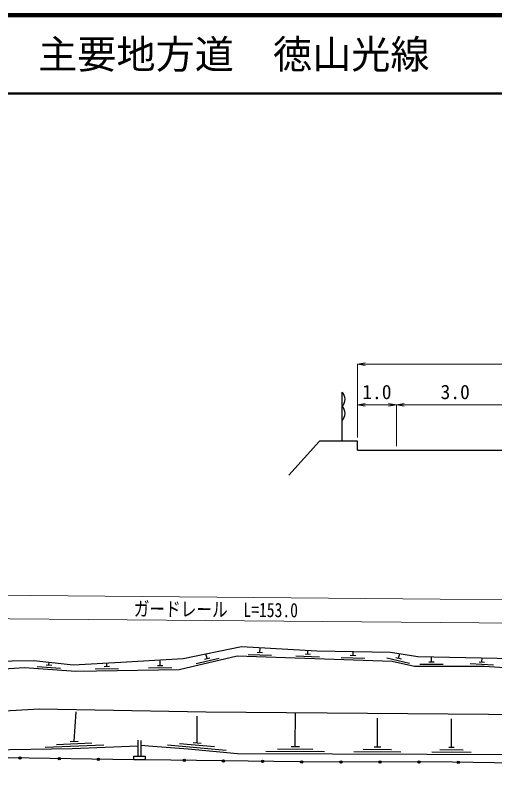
# Model space of a CAD drawing. Units: millimetres at full size, sheet at 1:1000, with parts at other scales. Extents: x 40000 to 680000, y 20000 to 380000.
# Drawn here: x 213288 to 274581, y 283230 to 380000 of the extents above; entities that cross this region are included whole.
import ezdxf
from ezdxf.enums import TextEntityAlignment as Align

# ---------------------------------------------------------------- set-up
doc = ezdxf.new("R2010")
doc.units = ezdxf.units.MM
doc.header["$LTSCALE"] = 1000
for name, color, linetype, lineweight in [('M-BGD', 7, 'Continuous', 25), ('M-STR-HTXT', 7, 'Continuous', 13), ('M-TTL', 2, 'Continuous', 140), ('M-TTL-LINE', 7, 'Continuous', 50)]:
    doc.layers.add(name, color=color, linetype=linetype, lineweight=lineweight)
doc.layers.add('M-TTL-TXT', color=7, linetype='Continuous')
doc.styles.add('ＭＳ ゴシック', font='')
doc.styles.get('ＭＳ ゴシック').set_extended_font_data('MS Gothic')

# ---------------------------------------------------------------- blocks, each defined once
blk = doc.blocks.new('open_arrow')
at = {"color": 0, "linetype": 'Continuous', "lineweight": -2}
blk.add_lwpolyline([(7.5, 1.25), (0, 0), (7.5, -1.25)], dxfattribs=at)

msp = doc.modelspace()

# ---------------------------------------------------------------- hatches: boundary and pattern name
at = {"layer": 'M-BGD'}
for points in [[(214075, 285122, -1), (213775, 285126, -0.41421), (213927, 285274, -0.41421)], [(219074, 285046, -1), (218774, 285051, -0.41421), (218926, 285198, -0.41421)], [(224074, 284971, -1), (223774, 284975, -0.41421), (223926, 285123, -0.41421)], [(235056, 284830, -1), (234756, 284835, -0.41421), (234908, 284982, -0.41421)], [(240056, 284758, -1), (239756, 284763, -0.41421), (239908, 284911, -0.41421)], [(245055, 284687, -1), (244755, 284691, -0.41421), (244907, 284839, -0.41421)], [(250055, 284620, -1), (249755, 284621, -0.41421), (249905, 284770, -0.41421)], [(255055, 284612, -1), (254755, 284612, -0.41421), (254905, 284762, -0.41421)], [(260055, 284603, -1), (259755, 284604, -0.41421), (259905, 284753, -0.41421)], [(265055, 284595, -1), (264755, 284595, -0.41421), (264905, 284745, -0.41421)], [(270055, 284574, -1), (269755, 284578, -0.41421), (269907, 284726, -0.41421)]]:
    msp.add_hatch(color=256, dxfattribs=at).paths.add_polyline_path(points)

# ---------------------------------------------------------------- linework, layer by layer
for p, q in [((255051, 325571), (255051, 331835)), ((244557, 298616), (244577, 299216)), ((237810, 297839), (237673, 298430)), ((243048, 298365), (246047, 298268)), ((244208, 298628), (244907, 298605)), ((249171, 298166), (252169, 298068)), ((250330, 298428), (251030, 298405)), ((250680, 298416), (250694, 298863)), ((256109, 298239), (256808, 298216)), ((256459, 298228), (256475, 298731)), ((262291, 297886), (262426, 298465)), ((217608, 297007), (217633, 297357)), ((225001, 296831), (224993, 297262)), ((231811, 296954), (231798, 297660)), ((236416, 297209), (239339, 297885)), ((237469, 297760), (238151, 297918)), ((254950, 297977), (257948, 297879)), ((260762, 297935), (263684, 297254)), ((261950, 297966), (262632, 297807)), ((264977, 297103), (267977, 297101)), ((266127, 297402), (266827, 297402)), ((266477, 297402), (266477, 298037)), ((271413, 297176), (274408, 297018)), ((272577, 297415), (273276, 297378)), ((272926, 297397), (272953, 297905)), ((216091, 296815), (219083, 296601)), ((217259, 297032), (217957, 296982)), ((223507, 296504), (226506, 296558)), ((224651, 296825), (225351, 296838)), ((230316, 296627), (233316, 296682)), ((231461, 296948), (232161, 296961)), ((220828, 287255), (221071, 291024)), ((236553, 287077), (236561, 290464)), ((249075, 286576), (249096, 290917)), ((259575, 286532), (259590, 290221)), ((269053, 286493), (269059, 290129)), ((217105, 286506), (224599, 286805)), ((218592, 286865), (223088, 287045)), ((220303, 287234), (221353, 287276)), ((228988, 285362), (229003, 287383)), ((229388, 285362), (229403, 287380)), ((232765, 286817), (240234, 286142)), ((234286, 286981), (238767, 286576)), ((236031, 287124), (237076, 287030)), ((248550, 286579), (249600, 286574)), ((259155, 286534), (259995, 286531)), ((268703, 286494), (269403, 286491)), ((245322, 285992), (252822, 285961)), ((246824, 286286), (251324, 286267)), ((256572, 285945), (262572, 285920)), ((257773, 286240), (261373, 286225)), ((266550, 285903), (271550, 285882)), ((267551, 286199), (270551, 286186))]:
    msp.add_line(p, q, dxfattribs=at)
for points in [[(253091, 325571), (252182, 325571), (248258, 321246)], [(257010, 324445), (257010, 325571), (253091, 325571)], [(257010, 324445), (262010, 324445), (277010, 324445), (292010, 324445), (294510, 324445)], [(163340, 296426), (168344, 296866), (215691, 297561), (220722, 297033), (226778, 297358), (234754, 297838), (242215, 299352), (251844, 298797), (261268, 298663), (264732, 298073), (274860, 297866), (281927, 297517), (297150, 296444), (317504, 292107)], [(317493, 290946), (297465, 294938), (289636, 295754), (273207, 296797), (264293, 296804), (261459, 297464), (241649, 298111), (234242, 296398), (221044, 296160), (214486, 296629), (196327, 295512), (181890, 295002), (167378, 294705), (163091, 293785)], [(162999, 292798), (164305, 289509), (172842, 287414), (173705, 286475), (189879, 286200), (202059, 286060), (220584, 286344), (228998, 286680)], [(162999, 292798), (165146, 291262), (171085, 289851), (175647, 288113), (184667, 288643), (193968, 289856), (198381, 290376), (216394, 291389), (237633, 291009), (289258, 290593), (298548, 291223), (304937, 290117), (311461, 288215), (317460, 287657)], [(229398, 286746), (230343, 286672), (235382, 286279), (241715, 285707), (278050, 285555), (307367, 284714), (317426, 284189)], [(228449, 284904), (212376, 285147), (197096, 285318), (163928, 285733)], [(317417, 283230), (295191, 283903), (285103, 284333), (269177, 284588), (249641, 284621), (229907, 284904)]]:
    msp.add_lwpolyline(points, dxfattribs=at)
msp.add_lwpolyline([(228449, 285362), (229907, 285362), (229907, 284904), (228449, 284904)], close=True, dxfattribs=at)
for centre in [(213925, 285124), (218924, 285048), (223924, 284973), (234906, 284832), (239906, 284761), (244905, 284689), (249905, 284620), (254905, 284612), (259905, 284603), (264905, 284595), (269905, 284576)]:
    msp.add_circle(centre, 150, dxfattribs=at)
for centre in [(254246, 330937), (254246, 329142)]:
    msp.add_arc(centre, 1206, 311.87413, 48.12587, dxfattribs=at)
at = {"layer": 'M-STR-HTXT'}
for p, q in [((257010, 326071), (257010, 335431)), ((257010, 335430), (308010, 335430)), ((257010, 330223), (262010, 330223)), ((262010, 324945), (262010, 330224)), ((262010, 330223), (277010, 330223))]:
    msp.add_line(p, q, dxfattribs=at)
for points in [[(67824, 307429), (167616, 306296), (267607, 305431), (317639, 304998)], [(164142, 303336), (167586, 303297), (267581, 302431), (317609, 301998)]]:
    msp.add_lwpolyline(points, dxfattribs=at)
at = {"layer": 'M-TTL'}
msp.add_line((680000, 380000), (40000, 380000), dxfattribs=at)
at = {"layer": 'M-TTL-LINE'}
msp.add_line((40000, 370000), (680000, 370000), dxfattribs=at)

# ---------------------------------------------------------------- block references
at = {"layer": 'M-STR-HTXT', "xscale": 133, "yscale": 133}
for p in [(257010, 335430), (257010, 330223), (262010, 330223)]:
    msp.add_blockref('open_arrow', p, dxfattribs=at)
at = {"layer": 'M-STR-HTXT', "xscale": 133, "yscale": 133, "rotation": 180}
msp.add_blockref('open_arrow', (262010, 330223), dxfattribs=at)

# ---------------------------------------------------------------- texts
at = {"layer": 'M-STR-HTXT', "style": 'ＭＳ ゴシック'}
for s, p in [('1.0', (259510, 330411)), ('3.0', (269510, 330411))]:
    msp.add_text(s, height=1833, dxfattribs=at).set_placement(p, align=Align.BOTTOM_CENTER)
at = {"layer": 'M-STR-HTXT', "style": 'ＭＳ ゴシック', "width": 0.8}
msp.add_text('ガードレール\u3000L=153.0', height=1833, rotation=359.504, dxfattribs=at).set_placement((238925, 302628), align=Align.BOTTOM_CENTER)
at = {"layer": 'M-TTL-TXT', "style": 'ＭＳ ゴシック'}
msp.add_text('主要地方道\u3000徳山光線', height=3666, dxfattribs=at).set_placement((216234, 375000), align=Align.MIDDLE_LEFT)

doc.saveas('drawing.dxf')
